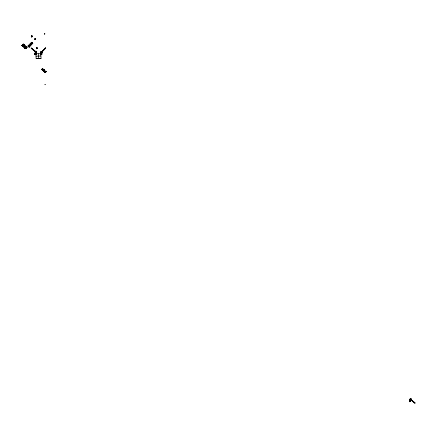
<?xml version="1.0" encoding="UTF-8"?>
<svg xmlns="http://www.w3.org/2000/svg" width="437" height="437" viewBox="0 0 437 437"><rect width="100%" height="100%" fill="white"/><g stroke="black" fill="none" stroke-linecap="round" stroke-linejoin="round"><path stroke-width="0.66" d="M35.583 52.008L35.337 54.21L35.801 53.298C35.337 51.615 36.948 51.113 35.67 52.385M35.583 53.604L35.91 53.833M35.375 53.975L35.31 54.155M31.961 42.689L31.06 43.553M32.311 43.192L31.355 43.924L32.201 43.001M31.65 42.635C31.617 43.525 32.103 42.165 31.393 43.208M34.78 38.882L34.96 39.264M32.032 36.347L31.683 36.282L32.065 36.053M35.217 53.565L35.326 53.822M41.171 53.833L40.859 53.664M41.329 53.636C40.084 54.237 44.055 53.057 40.668 53.123M410.338 400.751L410.512 400.98L410.135 400.532L410.78 400.418L410.807 400.931L410.862 400.057L410.452 399.773L411.119 398.932L410.665 398.582L410.07 399.172M409.627 401.488C410.021 401.565 409.808 400.057 410.709 400.724M23.751 46.12L23.576 46.377L22.221 45.235M22.861 46.322L21.916 45.481L24.696 45.333L23.352 46.868L24.674 45.279L23.276 46.808L24.696 45.333L24.188 45.727M22.85 46.404L23.128 46.06M23.243 44.071L21.85 45.65L23.243 44.071L24.641 45.251L23.232 46.737L21.888 45.595L22.571 45.443C22.003 44.793 23.56 44.148 23.658 44.563M24.363 47.283L24.166 47.518L24.68 46.945M26.892 47.136L25.57 48.731L24.106 47.322L24.554 47.846L24.68 47.589M25.166 48.245L25.401 47.267L25.362 47.819M24.854 47.447L24.554 47.83L25.144 48.25M31.846 35.889L31.977 36.309L31.333 36.801L31.377 36.517C31.36 37.533 32.808 36.042 31.841 36.069L31.819 36.642L31.71 36.145M34.769 38.92C36.593 37.844 34.348 40.22 35.222 38.664M34.927 39.062L35.277 39.237M35.206 39.27L35.097 39.106M35.544 52.615L35.107 51.905L35.648 52.516M35.501 54.696L34.987 54.106L35.501 54.696L36.069 54.226L35.173 53.625M36.784 48.518C36.921 47.496 37.145 49.113 36.408 48.239L36.883 47.753L37.123 48.316L36.746 48.54L36.97 48.223M36.97 47.988L36.883 47.753M36.872 48.365L37.15 48.31M41.318 53.374L41.062 53.292M41.225 53.418L41.389 52.058L41.171 52.282M41.947 52.68C43.039 52.265 40.122 50.555 41.444 52.232L41.466 52.626L41.952 52.265M42.263 52.112L41.739 52.544M42.777 68.746L42.285 68.369M41.515 69.243L41.968 69.756L42.793 68.658M42.837 68.778L42.318 68.374M46.098 71.723C45.077 73.503 46.213 70.592 45.738 71.34M410.196 400.494L410.086 400.937M410.048 400.521L410.807 400.931L410.469 401.281M411.053 399.178L410.43 399.986M26.657 47.278L25.57 48.731L26.919 47.278L25.483 45.951L26.389 46.77L25.92 47.251M410.267 400.887L410.234 400.603M410.305 400.663L410.206 401.013M21.959 45.524L23.03 44.541M22.358 45.951L22.653 45.606M25.734 48.321C22.145 44.65 25.92 51.331 26.914 47.196M23.248 46.754L23.898 46.06M35.528 53.975L35.741 53.888M41.22 53.756L40.909 53.587M23.281 44.246L24.696 45.421M40.575 53.811L40.843 54.122L40.565 53.849L40.887 52.73L40.466 53.685L40.565 53.063L41.329 53.664L41.362 53.358M40.936 52.795C40.007 53.959 42.28 54.035 41.493 54.472M40.909 51.845L41.062 51.653M41.417 52.489L41.04 51.894C41.548 50.648 42.673 52.735 42.258 52.052M41.52 53.882L41.111 53.281M41.439 54.499L41.471 53.855L40.494 53.074M42.001 51.801L45.535 48.283L45.311 47.955L41.788 51.735L45.333 47.988L45.524 48.201M41.75 54.139L41.75 53.451M42.007 52.549L41.815 52.161L41.531 52.396M22.691 44.738L23.265 44.093M24.199 44.874L23.183 45.404M25.581 48.578C21.271 47.879 28.367 43.979 24.095 47.529M24.554 47.83L25.51 48.594L25.619 48.299M25.171 46.469L25.461 45.934M25.368 47.901L25.564 47.567M26.417 46.737C25.991 47.835 26.165 46.071 25.455 46.191M26.919 47.278L26.389 46.77M26.832 47.294L25.521 48.502M27.892 46.038L29.224 47.158L27.892 46.038L31.48 42.252L32.797 43.465L31.48 42.252M31.95 35.96L31.256 36.708L31.945 35.992L32.223 36.233M31.262 36.67L31.611 37.036L31.655 36.757M31.688 36.38L31.977 36.555M31.923 35.916L31.879 36.561M31.945 42.984L32.141 42.831M32.043 42.908L31.863 42.646M32.048 42.793L31.633 43.11L32.098 42.739M28.378 46.169L28.596 46.551L32.163 42.771L28.547 46.508M35.326 38.489L35.659 38.767M35.195 53.773C36.003 54.374 34.059 52.904 35.539 54.122M35.299 53.98L34.982 54.133M35.375 53.609L35.424 53.33M36.364 48.523L36.408 48.239M35.605 53.543L35.616 53.964M35.801 54.341L36.063 53.161M36.544 48.829L37.232 48.119L36.959 47.846C36.337 48.813 36.031 49.064 36.675 48.026M36.741 47.999L37.003 48.425M35.916 54.057L35.337 53.314L35.446 52.336M36.795 48.638L36.959 47.846M35.67 54.314L35.921 54.019L35.981 54.434L36.014 54.051M36.042 54.122L35.266 53.429L35.981 54.434M41.056 58.329L36.145 58.509L41.062 58.29L40.745 53.729L35.856 53.696M40.783 54.363L40.401 53.882L41.22 53.079M41.313 54.248L41.384 53.625L40.674 54.478L40.881 54.286M40.859 54.428L40.745 54.161M40.663 53.467L41.111 53.735L40.865 53.888M41.062 54.193L40.974 53.675L41.318 53.68M41.04 53.401L41.078 53.123M40.991 54.008L41.22 52.276M41.253 52.036L41.286 51.637L41.799 52.374M41.362 53.691L41.837 53.527M41.531 52.232L41.428 53.489L40.739 54.199M41.46 53.685L40.936 54.488M41.253 53.511L41.652 52.249L41.242 51.905L40.996 52.161M42.012 69.559L41.652 69.281L42.007 69.494M41.968 69.756L42.072 69.494M42.296 68.505L42.64 68.806M42.438 68.549L42.733 68.904M44.678 70.515L43.438 69.221L42.662 70.177M42.624 70.308L42.689 69.991L43.935 71.226M43.421 69.281L44.645 70.291M44.907 72.116L45.399 72.471L44.967 71.979M410.19 401.232C408.863 399.784 410.31 402.45 409.819 401.1M409.589 401.177L409.786 400.117M409.879 400.052L409.748 400.45M409.769 399.544L410.512 398.937L410.796 399.172L410.365 399.669L409.993 399.342M409.993 400.194L410.037 399.915L410.348 400.423M410.13 400.833L409.961 401.488M410.731 400.685L410.49 399.746M410.376 401.237L409.551 400.532L410.43 401.253L410.496 400.844M410.485 401.27L410.567 400.767M410.643 401.1L410.851 400.068L410.403 400.434M410.856 399.505L414.877 402.876L414.68 403.089L410.671 399.658M31.53 48.103L31.289 48.452L31.53 48.103L35.539 51.539M31.42 48.228L35.31 51.823L31.311 48.327M34.993 53.582L34.851 54.303L34.998 53.571M35.544 51.479L31.486 48.239M36.08 51.703C36.801 51.074 34.813 52.172 35.107 51.905C37.347 50.124 33.928 52.183 35.626 52.659L36.162 51.883L35.883 51.648L35.392 52.15L35.834 51.916M35.747 51.397L36.271 51.544L36.009 51.948M35.381 53.314L35.594 52.287M35.965 51.205L36.26 51.664L35.927 51.468M35.681 53.396L35.779 52.762L36.074 53.15M35.758 52.047L35.883 51.648L36.118 52.15M36.053 52.221L35.703 52.052M409.622 400.532L410.338 401.166M409.737 400.505L409.584 400.849M410.146 399.041L410.13 399.604L409.999 399.342M410.114 400.576L410.212 398.976L410.638 399.303L410.419 400.33M410.053 400.341L410.217 399.32L410.917 398.62M410.223 400.161L410.327 399.107M410.48 399.096L410.611 398.582M410.589 399.303L410.425 399.604L410.13 399.238M410.796 399.172L410.48 399.271M410.633 400.653L410.075 400.341M44.711 34.037L44.585 33.889M44.831 33.933L44.552 34.059M23.664 44.547L24.073 45.169M35.31 53.942L35.992 54.193M41.176 54.155L41.329 53.964M41.947 52.298L42.094 52.232M25.237 46.388L24.352 47.234M24.669 46.945L25.067 46.464M23.15 45.94L23.44 45.65M23.806 46.136L23.456 46.541M24.445 47.152L25.357 47.895L25.63 47.518M24.947 46.677L25.149 46.393M25.22 47.147L25.548 46.792M24.133 47.338L25.477 48.611L26.253 47.688M26.187 47.78L25.614 48.31M25.362 46.317L26.843 47.218L26.482 47.573M25.969 48.097L25.717 48.305M26.772 47.201L26.586 47.486L26.821 47.24M41.52 52.298L41.914 52.402M41.854 52.407L41.897 52.642M41.881 52.462L42.318 52.14L41.466 51.522M31.825 36.615L32.043 36.287M35.162 38.997L35.042 39.286L35.179 38.882M36.861 47.95L37.129 48.196M37.112 48.043L36.708 48.54M410.13 401.221L409.873 400.975M24.543 45.339L24.281 45.612L24.691 45.35M36.757 48.474L36.692 48.19L36.686 48.534M44.814 33.911L44.541 33.96L44.82 33.791M23.03 45.219L23.314 44.924M26.504 47.442L25.941 47.999M44.022 71.264L42.575 70.264L43.416 69.39L44.623 70.406M44.776 71.897L44.935 72.165M45.634 71.073L46.049 71.553M409.83 399.402L410.261 399.462M36.282 51.473L36.446 51.741M35.905 53.587L35.233 53.746M41.138 51.768L41.4 51.391M23.926 45.972L24.521 45.453L24.046 45.175M36.883 48.299L36.648 48.758L36.375 48.447M35.211 39.111L34.933 39.09M42.81 68.833L42.362 68.462M409.753 399.473L410.119 399.571L409.567 400.008M24.221 47.294L25.084 48.108L24.15 47.322L24.789 47.305M26.236 47.748L26.531 47.529M42.444 68.614L42.618 68.806M23.412 46.464L23.27 46.743M35.971 53.412L35.725 53.664M410.272 399.806L409.993 399.626M31.611 37.036L32.087 36.544L31.846 36.031M28.225 46.18L28.405 46.322M29.006 46.857L30.792 45.016M29.224 47.158L32.813 43.367M35.293 52.577L36.637 51.184M34.933 53.658L35.779 52.762L36.102 53.139M34.955 53.724L35.714 52.937M35.266 53.653L35.883 52.981M34.878 54.346L36.14 53.085M34.884 54.532L36.287 53.085M35.517 54.581L36.053 54.09M41.526 52.145L45.732 47.797M41.985 51.899L45.557 48.157M41.395 52.566L41.843 52.107M40.379 54.024L41.225 53.123M41.051 53.445L41.373 53.106M40.958 54.352L41.794 53.522M41.51 69.505L42.564 68.418M42.913 70.259L43.673 69.478M44.743 70.308L44.661 70.308M43.673 71.313L44.765 70.182M44.782 72.247L45.88 71.116M44.787 71.941L45.322 72.449M409.884 400.013L409.753 400.412M409.769 400.243L410.037 399.915M409.606 400.707L411.151 399.079L410.665 398.582M409.715 400.713L410.48 400.194L410.873 400.549L410.256 401.161L410.818 400.489M409.922 400.658L410.256 400.314M409.311 401.811L410.709 400.368M410.321 401.275L410.84 400.74M410.31 401.33L410.758 400.893M414.702 403.056L414.915 402.739M35.501 52.424L36.249 51.659M45.197 84.762L44.869 84.445L45.213 84.702M24.603 45.377L23.248 44.197M410.775 400.145L410.414 399.822M35.829 51.255L36.293 51.588M23.314 46.688L21.877 45.47M36.834 48.392L36.872 48.026M35.998 56.187L40.903 56.007M45.284 72.449L44.885 72.1M35.889 53.849L36.145 58.509M43.957 71.313L42.668 70.264M410.572 398.713L411.108 399.145M40.925 53.434L41.204 53.675M35.43 38.38L35.763 38.658M31.53 36.096L32.42 36.85M31.71 42.684L32.376 43.241M32.07 43.11L32.36 43.318M36.298 47.704L37.189 48.458M40.892 51.615L42.422 52.904M40.914 52.904L41.777 53.625M40.827 52.953L41.591 53.598M40.477 53.374L42.067 54.707M40.401 53.882L40.805 54.221M31.06 47.983L36.173 52.271M35.692 52.112L35.976 52.347M35.392 52.15L35.747 52.451L35.708 51.883M35.752 52.495L35.14 51.987M35.364 53.172L35.725 53.478M44.656 70.22L43.449 69.21L42.602 70.078L43.902 71.182M45.727 71.198L46.054 71.477M46.098 71.592L45.585 71.16M41.613 69.352L42.012 69.712M410.873 399.407L414.893 402.865M410.037 398.921L415.15 403.209M410.157 399.303L410.436 399.538M410.245 399.992L409.813 399.494M26.253 47.065L26.662 47.409M38.292 53.817L38.609 58.383M23.352 46.726L21.905 45.492L23.336 46.699"/></g></svg>
